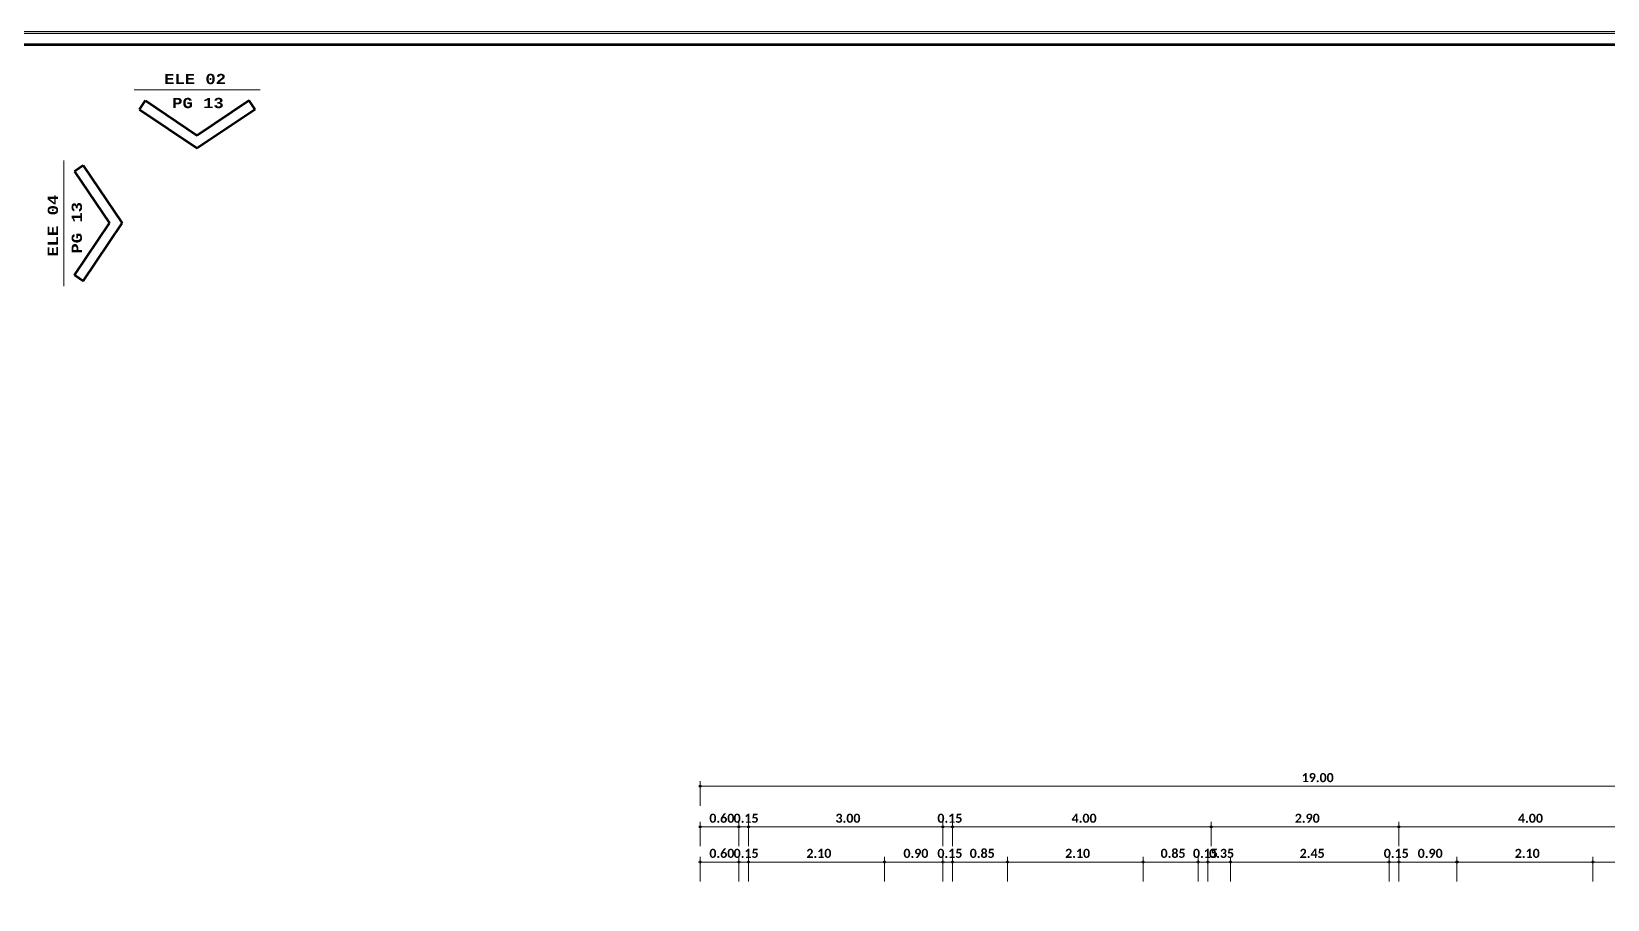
# Model space of a CAD drawing. Header units: metres. Extents: x -144 to 1000, y -717 to 29.
# Drawn here: x 585.95 to 610.31, y -543.88 to -530.45 of the extents above; entities that cross this region are included whole.
import ezdxf

# ---------------------------------------------------------------- set-up
doc = ezdxf.new("R2010")
doc.units = ezdxf.units.M
doc.layers.get('0').update_dxf_attribs({"color": 1})
for name, color, linetype, lineweight in [('A-ANNO-DIMS', 1, 'Continuous', 9), ('A-DETL', 1, 'Continuous', 9), ('A-DETL-THIN', 1, 'Continuous', 9), ('G-ANNO-TEXT', 2, 'Continuous', 9), ('G-ANNO-TTLB', 3, 'Continuous', 18), ('G-ANNO-TTLB-WIDE', 1, 'Continuous', 70), ('G-IMPT', 1, 'Continuous', 9)]:
    doc.layers.add(name, color=color, linetype=linetype, lineweight=lineweight)
doc.styles.add('Calibri_B_5', font='calibrib.ttf', dxfattribs={"height": 0.66})
doc.styles.add('Courier New_B_2', font='courbd.ttf', dxfattribs={"height": 0.0016})

# ---------------------------------------------------------------- blocks, each defined once
blk = doc.blocks.new('tarjeta de nathalie 00')
at = {"layer": 'G-IMPT', "lineweight": 9}
h = blk.add_hatch(color=3, dxfattribs=at)
h.paths.add_polyline_path([(-145.23888, -717.38489), (-145.21019, -717.38489), (-145.21019, -716.89355), (-145.21019, -716.79934), (-145.23888, -716.79934), (-145.23888, -716.89379)])
h.paths.add_polyline_path([(-145.20996, -716.7991), (-145.20996, -717.3851), (-145.2392, -717.3851), (-145.2392, -716.7991)])
h.paths.add_polyline_path([(-145.23902, -717.3868), (-145.20826, -717.3868), (-145.20826, -716.7974), (-145.2392, -716.7974), (-146.09866, -716.7974), (-146.09866, -717.3868)])
h.paths.add_polyline_path([(-145.20795, -716.79707), (-145.20795, -717.3871), (-146.09898, -717.3871), (-146.09898, -716.79707)])
at = {"layer": 'G-ANNO-TTLB', "color": 3}
for p, q in [((-145.20795, -716.79707), (-146.09898, -716.79707)), ((-145.20795, -716.79707), (-146.09898, -716.79707)), ((-146.09866, -716.7974), (-145.2392, -716.7974))]:
    blk.add_line(p, q, dxfattribs=at)
at = {"layer": 'G-ANNO-TTLB-WIDE', "color": 3}
blk.add_line((-146.09696, -716.7991), (-145.20996, -716.7991), dxfattribs=at)
blk = doc.blocks.new('A$C4d52d4f2')
at = {"layer": 'A-DETL', "color": 7, "lineweight": 100}
for p, q in [((-0.38587, -0.01215), (-0.38494, -0.01078)), ((-0.38587, -0.01215), (-0.37688, -0.01821)), ((-0.38494, -0.01078), (-0.37688, -0.01621)), ((-0.36882, -0.01078), (-0.37688, -0.01621)), ((-0.36789, -0.01215), (-0.37688, -0.01821)), ((-0.36789, -0.01215), (-0.36882, -0.01078)), ((-0.39461, -0.02089), (-0.39598, -0.02181)), ((-0.39598, -0.02181), (-0.39054, -0.02987)), ((-0.39461, -0.02089), (-0.38855, -0.02987)), ((-0.39598, -0.03794), (-0.39054, -0.02987)), ((-0.39461, -0.03886), (-0.38855, -0.02987)), ((-0.39461, -0.03886), (-0.39598, -0.03794))]:
    blk.add_line(p, q, dxfattribs=at)
at = {"layer": 'A-DETL-THIN', "lineweight": 18}
for p, q in [((-0.36709, -0.00914), (-0.38667, -0.00914)), ((-0.39761, -0.03966), (-0.39761, -0.02008))]:
    blk.add_line(p, q, dxfattribs=at)
at = {"layer": 'G-ANNO-TEXT', "char_height": 0.0016, "attachment_point": 1, "style": 'Courier New_B_2'}
for s, insert, width in [('ELE 02', (-0.38202, -0.00663), 0.0125063), ('PG 13', (-0.38077, -0.01036), 0.0104219)]:
    blk.add_mtext(s, dxfattribs=dict(at, insert=insert, width=width))
at = {"layer": 'G-ANNO-TEXT', "char_height": 0.0016, "attachment_point": 1, "rotation": 90, "style": 'Courier New_B_2'}
for s, insert, width in [('ELE 04', (-0.40012, -0.03505), 0.0125063), ('PG 13', (-0.3964, -0.03458), 0.0104219)]:
    blk.add_mtext(s, dxfattribs=dict(at, insert=insert, width=width))
blk = doc.blocks.new('P')
at = {"layer": 'A-ANNO-DIMS', "lineweight": 25}
h = blk.add_hatch(color=256, dxfattribs=at)
edge = h.paths.add_edge_path()
edge.add_arc((591.862, -479.118), 0.015, 0, 360)
h = blk.add_hatch(color=256, dxfattribs=at)
edge = h.paths.add_edge_path()
edge.add_arc((591.862, -479.746), 0.015, 0, 360)
h = blk.add_hatch(color=256, dxfattribs=at)
edge = h.paths.add_edge_path()
edge.add_arc((592.462, -479.746), 0.015, 0, 360)
h = blk.add_hatch(color=256, dxfattribs=at)
edge = h.paths.add_edge_path()
edge.add_arc((592.462, -479.746), 0.015, 0, 360)
h = blk.add_hatch(color=256, dxfattribs=at)
edge = h.paths.add_edge_path()
edge.add_arc((592.612, -479.746), 0.015, 0, 360)
h = blk.add_hatch(color=256, dxfattribs=at)
edge = h.paths.add_edge_path()
edge.add_arc((592.612, -479.746), 0.015, 0, 360)
h = blk.add_hatch(color=256, dxfattribs=at)
edge = h.paths.add_edge_path()
edge.add_arc((595.612, -479.746), 0.015, 0, 360)
h = blk.add_hatch(color=256, dxfattribs=at)
edge = h.paths.add_edge_path()
edge.add_arc((595.612, -479.746), 0.015, 0, 360)
h = blk.add_hatch(color=256, dxfattribs=at)
edge = h.paths.add_edge_path()
edge.add_arc((595.762, -479.746), 0.015, 0, 360)
h = blk.add_hatch(color=256, dxfattribs=at)
edge = h.paths.add_edge_path()
edge.add_arc((595.762, -479.746), 0.015, 0, 360)
h = blk.add_hatch(color=256, dxfattribs=at)
edge = h.paths.add_edge_path()
edge.add_arc((599.762, -479.746), 0.015, 0, 360)
h = blk.add_hatch(color=256, dxfattribs=at)
edge = h.paths.add_edge_path()
edge.add_arc((599.762, -479.746), 0.015, 0, 360)
h = blk.add_hatch(color=256, dxfattribs=at)
edge = h.paths.add_edge_path()
edge.add_arc((602.662, -479.746), 0.015, 0, 360)
h = blk.add_hatch(color=256, dxfattribs=at)
edge = h.paths.add_edge_path()
edge.add_arc((602.662, -479.746), 0.015, 0, 360)
h = blk.add_hatch(color=256, dxfattribs=at)
edge = h.paths.add_edge_path()
edge.add_arc((591.862, -480.289), 0.015, 0, 360)
h = blk.add_hatch(color=256, dxfattribs=at)
edge = h.paths.add_edge_path()
edge.add_arc((592.462, -480.289), 0.015, 0, 360)
h = blk.add_hatch(color=256, dxfattribs=at)
edge = h.paths.add_edge_path()
edge.add_arc((592.462, -480.289), 0.015, 0, 360)
h = blk.add_hatch(color=256, dxfattribs=at)
edge = h.paths.add_edge_path()
edge.add_arc((592.612, -480.289), 0.015, 0, 360)
h = blk.add_hatch(color=256, dxfattribs=at)
edge = h.paths.add_edge_path()
edge.add_arc((592.612, -480.289), 0.015, 0, 360)
h = blk.add_hatch(color=256, dxfattribs=at)
edge = h.paths.add_edge_path()
edge.add_arc((594.712, -480.289), 0.015, 0, 360)
h = blk.add_hatch(color=256, dxfattribs=at)
edge = h.paths.add_edge_path()
edge.add_arc((594.712, -480.289), 0.015, 0, 360)
h = blk.add_hatch(color=256, dxfattribs=at)
edge = h.paths.add_edge_path()
edge.add_arc((595.612, -480.289), 0.015, 0, 360)
h = blk.add_hatch(color=256, dxfattribs=at)
edge = h.paths.add_edge_path()
edge.add_arc((595.612, -480.289), 0.015, 0, 360)
h = blk.add_hatch(color=256, dxfattribs=at)
edge = h.paths.add_edge_path()
edge.add_arc((595.762, -480.289), 0.015, 0, 360)
h = blk.add_hatch(color=256, dxfattribs=at)
edge = h.paths.add_edge_path()
edge.add_arc((595.762, -480.289), 0.015, 0, 360)
h = blk.add_hatch(color=256, dxfattribs=at)
edge = h.paths.add_edge_path()
edge.add_arc((596.612, -480.289), 0.015, 0, 360)
h = blk.add_hatch(color=256, dxfattribs=at)
edge = h.paths.add_edge_path()
edge.add_arc((596.612, -480.289), 0.015, 0, 360)
h = blk.add_hatch(color=256, dxfattribs=at)
edge = h.paths.add_edge_path()
edge.add_arc((598.712, -480.289), 0.015, 0, 360)
h = blk.add_hatch(color=256, dxfattribs=at)
edge = h.paths.add_edge_path()
edge.add_arc((598.712, -480.289), 0.015, 0, 360)
h = blk.add_hatch(color=256, dxfattribs=at)
edge = h.paths.add_edge_path()
edge.add_arc((599.562, -480.289), 0.015, 0, 360)
h = blk.add_hatch(color=256, dxfattribs=at)
edge = h.paths.add_edge_path()
edge.add_arc((599.562, -480.289), 0.015, 0, 360)
h = blk.add_hatch(color=256, dxfattribs=at)
edge = h.paths.add_edge_path()
edge.add_arc((599.712, -480.289), 0.015, 0, 360)
h = blk.add_hatch(color=256, dxfattribs=at)
edge = h.paths.add_edge_path()
edge.add_arc((599.712, -480.289), 0.015, 0, 360)
h = blk.add_hatch(color=256, dxfattribs=at)
edge = h.paths.add_edge_path()
edge.add_arc((600.062, -480.289), 0.015, 0, 360)
h = blk.add_hatch(color=256, dxfattribs=at)
edge = h.paths.add_edge_path()
edge.add_arc((600.062, -480.289), 0.015, 0, 360)
h = blk.add_hatch(color=256, dxfattribs=at)
edge = h.paths.add_edge_path()
edge.add_arc((602.512, -480.289), 0.015, 0, 360)
h = blk.add_hatch(color=256, dxfattribs=at)
edge = h.paths.add_edge_path()
edge.add_arc((602.512, -480.289), 0.015, 0, 360)
h = blk.add_hatch(color=256, dxfattribs=at)
edge = h.paths.add_edge_path()
edge.add_arc((602.662, -480.289), 0.015, 0, 360)
h = blk.add_hatch(color=256, dxfattribs=at)
edge = h.paths.add_edge_path()
edge.add_arc((602.662, -480.289), 0.015, 0, 360)
h = blk.add_hatch(color=256, dxfattribs=at)
edge = h.paths.add_edge_path()
edge.add_arc((603.562, -480.289), 0.015, 0, 360)
h = blk.add_hatch(color=256, dxfattribs=at)
edge = h.paths.add_edge_path()
edge.add_arc((603.562, -480.289), 0.015, 0, 360)
h = blk.add_hatch(color=256, dxfattribs=at)
edge = h.paths.add_edge_path()
edge.add_arc((605.662, -480.289), 0.015, 0, 360)
h = blk.add_hatch(color=256, dxfattribs=at)
edge = h.paths.add_edge_path()
edge.add_arc((605.662, -480.289), 0.015, 0, 360)
at = {"layer": 'A-ANNO-DIMS'}
for p, q in [((591.862, -479.118), (591.862, -479.038)), ((591.862, -479.118), (610.862, -479.118)), ((591.862, -479.118), (591.862, -479.418)), ((591.862, -479.746), (591.862, -479.666)), ((592.462, -479.746), (592.462, -479.666)), ((592.462, -479.746), (592.462, -479.666)), ((592.612, -479.746), (592.612, -479.666)), ((592.612, -479.746), (592.612, -479.666)), ((595.612, -479.746), (595.612, -479.666)), ((595.612, -479.746), (595.612, -479.666)), ((595.762, -479.746), (595.762, -479.666)), ((595.762, -479.746), (595.762, -479.666)), ((599.762, -479.746), (599.762, -479.666)), ((599.762, -479.746), (599.762, -479.666)), ((602.662, -479.746), (602.662, -479.666)), ((602.662, -479.746), (602.662, -479.666)), ((591.862, -479.746), (592.462, -479.746)), ((591.862, -479.746), (591.862, -480.046)), ((592.462, -479.746), (592.462, -480.046)), ((592.462, -479.746), (592.612, -479.746)), ((592.462, -479.746), (592.462, -480.046)), ((592.612, -479.746), (592.612, -480.046)), ((592.612, -479.746), (595.612, -479.746)), ((592.612, -479.746), (592.612, -480.046)), ((595.612, -479.746), (595.612, -480.046)), ((595.612, -479.746), (595.762, -479.746)), ((595.612, -479.746), (595.612, -480.046)), ((595.762, -479.746), (595.762, -480.046)), ((595.762, -479.746), (599.762, -479.746)), ((595.762, -479.746), (595.762, -480.046)), ((599.762, -479.746), (599.762, -480.046)), ((599.762, -479.746), (602.662, -479.746)), ((599.762, -479.746), (599.762, -480.046)), ((602.662, -479.746), (602.662, -480.046)), ((602.662, -479.746), (606.662, -479.746)), ((602.662, -479.746), (602.662, -480.046)), ((591.862, -480.289), (591.862, -480.209)), ((591.862, -480.289), (592.462, -480.289)), ((591.862, -480.289), (591.862, -480.589)), ((592.462, -480.289), (592.462, -480.209)), ((592.462, -480.289), (592.462, -480.209)), ((592.462, -480.289), (592.462, -480.589)), ((592.462, -480.289), (592.612, -480.289)), ((592.462, -480.289), (592.462, -480.589)), ((592.612, -480.289), (592.612, -480.209)), ((592.612, -480.289), (592.612, -480.209)), ((592.612, -480.289), (592.612, -480.589)), ((592.612, -480.289), (594.712, -480.289)), ((592.612, -480.289), (592.612, -480.589)), ((594.712, -480.289), (594.712, -480.209)), ((594.712, -480.289), (594.712, -480.209)), ((594.712, -480.289), (594.712, -480.589)), ((594.712, -480.289), (595.612, -480.289)), ((594.712, -480.289), (594.712, -480.589)), ((595.612, -480.289), (595.612, -480.209)), ((595.612, -480.289), (595.612, -480.209)), ((595.612, -480.289), (595.612, -480.589)), ((595.612, -480.289), (595.762, -480.289)), ((595.612, -480.289), (595.612, -480.589)), ((595.762, -480.289), (595.762, -480.209)), ((595.762, -480.289), (595.762, -480.209)), ((595.762, -480.289), (595.762, -480.589)), ((595.762, -480.289), (596.612, -480.289)), ((595.762, -480.289), (595.762, -480.589)), ((596.612, -480.289), (596.612, -480.209)), ((596.612, -480.289), (596.612, -480.209)), ((596.612, -480.289), (596.612, -480.589)), ((596.612, -480.289), (598.712, -480.289)), ((596.612, -480.289), (596.612, -480.589)), ((598.712, -480.289), (598.712, -480.209)), ((598.712, -480.289), (598.712, -480.209)), ((598.712, -480.289), (598.712, -480.589)), ((598.712, -480.289), (599.562, -480.289)), ((598.712, -480.289), (598.712, -480.589)), ((599.562, -480.289), (599.562, -480.209)), ((599.562, -480.289), (599.562, -480.209)), ((599.562, -480.289), (599.562, -480.589)), ((599.562, -480.289), (599.712, -480.289)), ((599.562, -480.289), (599.562, -480.589)), ((599.712, -480.289), (599.712, -480.209)), ((599.712, -480.289), (599.712, -480.209)), ((599.712, -480.289), (599.712, -480.589)), ((599.712, -480.289), (600.062, -480.289)), ((599.712, -480.289), (599.712, -480.589)), ((600.062, -480.289), (600.062, -480.209)), ((600.062, -480.289), (600.062, -480.209)), ((600.062, -480.289), (600.062, -480.589)), ((600.062, -480.289), (602.512, -480.289)), ((600.062, -480.289), (600.062, -480.589)), ((602.512, -480.289), (602.512, -480.209)), ((602.512, -480.289), (602.512, -480.209)), ((602.512, -480.289), (602.512, -480.589)), ((602.512, -480.289), (602.662, -480.289)), ((602.512, -480.289), (602.512, -480.589)), ((602.662, -480.289), (602.662, -480.209)), ((602.662, -480.289), (602.662, -480.209)), ((602.662, -480.289), (602.662, -480.589)), ((602.662, -480.289), (603.562, -480.289)), ((602.662, -480.289), (602.662, -480.589)), ((603.562, -480.289), (603.562, -480.209)), ((603.562, -480.289), (603.562, -480.209)), ((603.562, -480.289), (603.562, -480.589)), ((603.562, -480.289), (605.662, -480.289)), ((603.562, -480.289), (603.562, -480.589)), ((605.662, -480.289), (605.662, -480.209)), ((605.662, -480.289), (605.662, -480.209)), ((605.662, -480.289), (605.662, -480.589)), ((605.662, -480.289), (606.662, -480.289)), ((605.662, -480.289), (605.662, -480.589))]:
    blk.add_line(p, q, dxfattribs=at)
at = {"layer": 'A-ANNO-DIMS', "lineweight": 25}
for centre in [(591.862, -479.118), (591.862, -479.746), (592.462, -479.746), (592.462, -479.746), (592.612, -479.746), (592.612, -479.746), (595.612, -479.746), (595.612, -479.746), (595.762, -479.746), (595.762, -479.746), (599.762, -479.746), (599.762, -479.746), (602.662, -479.746), (602.662, -479.746), (591.862, -480.289), (592.462, -480.289), (592.462, -480.289), (592.612, -480.289), (592.612, -480.289), (594.712, -480.289), (594.712, -480.289), (595.612, -480.289), (595.612, -480.289), (595.762, -480.289), (595.762, -480.289), (596.612, -480.289), (596.612, -480.289), (598.712, -480.289), (598.712, -480.289), (599.562, -480.289), (599.562, -480.289), (599.712, -480.289), (599.712, -480.289), (600.062, -480.289), (600.062, -480.289), (602.512, -480.289), (602.512, -480.289), (602.662, -480.289), (602.662, -480.289), (603.562, -480.289), (603.562, -480.289), (605.662, -480.289), (605.662, -480.289)]:
    blk.add_circle(centre, 0.015, dxfattribs=at)
at = {"layer": 'A-ANNO-DIMS', "char_height": 0.14, "attachment_point": 1, "line_spacing_factor": 1.158048, "style": 'Calibri_B_5'}
for s, insert, width in [('19.00', (601.161, -478.914), 0.48314), ('0.60', (592.005, -479.542), 0.37613), ('0.15', (592.38, -479.542), 0.37613), ('3.00', (593.955, -479.542), 0.37613), ('0.15', (595.53, -479.542), 0.37613), ('4.00', (597.605, -479.542), 0.37613), ('2.90', (601.055, -479.542), 0.37613), ('4.00', (604.505, -479.542), 0.37613), ('0.60', (592.005, -480.085), 0.37613), ('0.15', (592.38, -480.085), 0.37613), ('2.10', (593.505, -480.085), 0.37613), ('0.90', (595.005, -480.085), 0.37613), ('0.15', (595.53, -480.085), 0.37613), ('0.85', (596.03, -480.085), 0.37613), ('2.10', (597.505, -480.085), 0.37613), ('0.85', (598.98, -480.085), 0.37613), ('0.15', (599.48, -480.085), 0.37613), ('0.35', (599.73, -480.085), 0.37613), ('2.45', (601.13, -480.085), 0.37613), ('0.15', (602.43, -480.085), 0.37613), ('0.90', (602.955, -480.085), 0.37613), ('2.10', (604.455, -480.085), 0.37613)]:
    blk.add_mtext(s, dxfattribs=dict(at, insert=insert, width=width))

msp = doc.modelspace()

# ---------------------------------------------------------------- block references
at = {"xscale": 99.43160266323505, "yscale": 99.43160266323505, "zscale": 99.43160266323505}
msp.add_blockref('tarjeta de nathalie 00', (15064.245, 70741.827), dxfattribs=at)

# ---------------------------------------------------------------- next in the draw order: block references
at = {"xscale": 99.43160273753426, "yscale": 99.43160273753426, "zscale": 99.43160273753426}
msp.add_blockref('A$C4d52d4f2', (625.986, -530.45), dxfattribs=at)
at = {"color": 3}
msp.add_blockref('P', (4.424, -63.007), dxfattribs=at)

doc.saveas('drawing.dxf')
